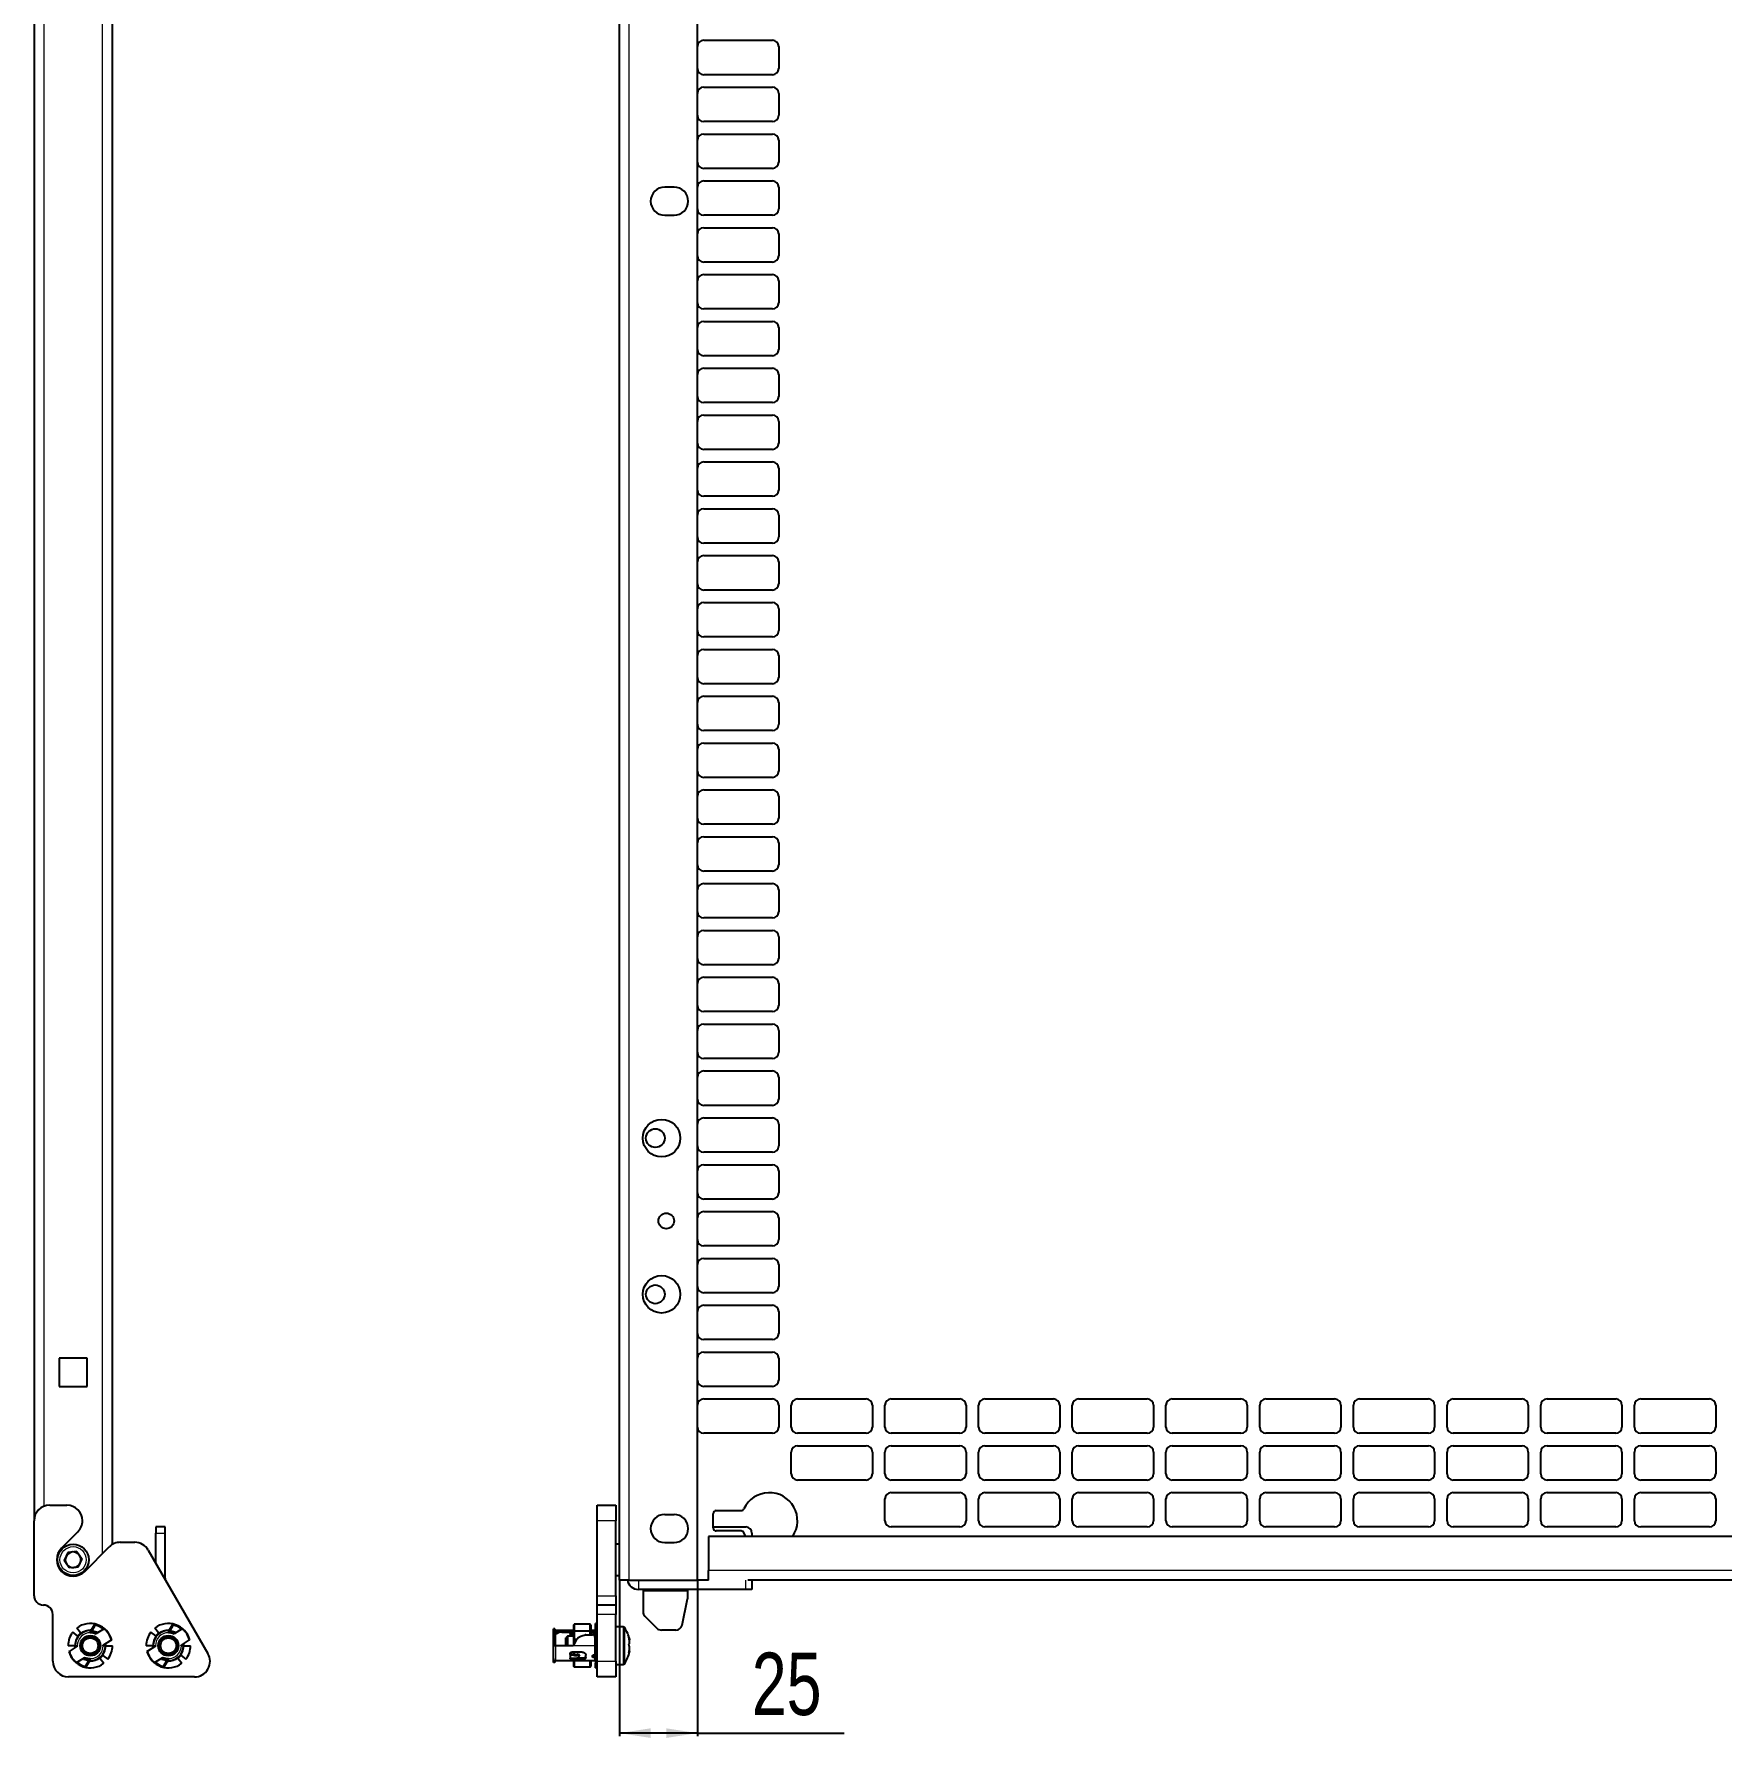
# Model space of a CAD drawing. Header units: millimetres. Extents: x -815 to 1480, y 650 to 1898.
# Drawn here: x 342 to 882, y 808 to 1353 of the extents above; entities that cross this region are included whole.
import ezdxf

# ---------------------------------------------------------------- set-up
doc = ezdxf.new("R2010")
doc.units = ezdxf.units.MM
doc.layers.add('FORMAT', color=7, linetype='Continuous')
doc.styles.add('SLDTEXTSTYLE0', font='TXT', dxfattribs={"width": 0.75})
doc.dimstyles.new('SLDDIMSTYLE0', dxfattribs={"dimtxt": 20, "dimasz": 10, "dimexe": 0, "dimexo": 0.0625, "dimgap": 5, "dimtad": 2, "dimdec": 1, "dimrnd": 1e-09, "dimzin": 12, "dimdsep": 46, "dimtxsty": 'SLDTEXTSTYLE0', "dimsah": 1, "dimcen": 0.09, "dimadec": 0, "dimazin": 3, "dimtfac": 1, "dimtofl": 0, "dimtmove": 0, "dimatfit": 3, "dimfxl": 0, "dimfrac": 2, "dimtolj": 1, "dimtzin": 12, "dimarcsym": 0})

# ---------------------------------------------------------------- blocks, each defined once
blk = doc.blocks.new('_D_7')
at = {"layer": 'FORMAT'}
for p, q in [((529.13, 858.39), (529.13, 808.4)), ((554.13, 858.39), (554.13, 808.4)), ((554.13, 809.4), (529.13, 809.4)), ((554.13, 809.4), (601.08, 809.4))]:
    blk.add_line(p, q, dxfattribs=at)
for points in [[(529.13, 809.4), (539.13, 807.86), (539.13, 810.94)], [(554.13, 809.4), (544.13, 810.94), (544.13, 807.86)]]:
    blk.add_solid(points, dxfattribs=at)
at = {"layer": 'FORMAT', "insert": (571.53, 835.18), "char_height": 20, "attachment_point": 1, "style": 'SLDTEXTSTYLE0'}
blk.add_mtext('25', dxfattribs=at)

msp = doc.modelspace()

# ---------------------------------------------------------------- linework, layer by layer
at = {"color": 8, "linetype": 'Continuous', "lineweight": 18}
for p, q in [((344.82, 1741.4), (344.82, 882.03)), ((363.62, 866.88), (363.62, 1741.4)), ((532.23, 858.4), (532.23, 1712.2)), ((380.72, 873.4), (383.72, 873.4)), ((527.98, 877.4), (521.98, 877.4)), ((383.48, 859), (383.72, 859)), ((535.23, 858.4), (535.23, 855.4)), ((1386.63, 861.49), (557.63, 861.49)), ((569.58, 855.4), (569.58, 858.39)), ((521.98, 853.4), (527.98, 853.4)), ((550.88, 854.8), (536.73, 854.8)), ((527.98, 847.4), (521.98, 847.4)), ((508.68, 841.15), (508.68, 837.4)), ((521.28, 840.85), (521.28, 841.75)), ((530.3, 843.4), (530.3, 840.96)), ((530.3, 840.96), (530.3, 831.4)), ((530.74, 843.17), (530.74, 840.83)), ((530.74, 840.83), (530.74, 831.63)), ((508.68, 837.4), (508.68, 832.55)), ((521.28, 837.4), (514.28, 837.4)), ((521.28, 834.45), (521.28, 837.4)), ((513.88, 833.46), (513.88, 833.01)), ((517.18, 833.01), (517.18, 833.46)), ((521.03, 833.95), (521.03, 833.55)), ((521.28, 832.55), (521.28, 833.55)), ((521.98, 832.4), (527.98, 832.4))]:
    msp.add_line(p, q, dxfattribs=at)
at = {"color": 7, "linetype": 'Continuous', "lineweight": 25}
for p, q in [((366.72, 1741.4), (366.72, 869.78)), ((529.13, 858.4), (529.13, 1741.4)), ((341.72, 1712.2), (341.72, 877.4)), ((554.13, 858.4), (554.13, 1712.2)), ((556.13, 1351.4), (578.13, 1351.4)), ((580.13, 1349.4), (580.13, 1342.4)), ((578.13, 1340.4), (556.13, 1340.4)), ((556.13, 1336.4), (578.13, 1336.4)), ((580.13, 1334.4), (580.13, 1327.4)), ((578.13, 1325.4), (556.13, 1325.4)), ((556.13, 1321.4), (578.13, 1321.4)), ((580.13, 1319.4), (580.13, 1312.4)), ((578.13, 1310.4), (556.13, 1310.4)), ((546.63, 1304.4), (543.63, 1304.4)), ((556.13, 1306.4), (578.13, 1306.4)), ((580.13, 1304.4), (580.13, 1297.4)), ((543.63, 1295.4), (546.63, 1295.4)), ((578.13, 1295.4), (556.13, 1295.4)), ((556.13, 1291.4), (578.13, 1291.4)), ((580.13, 1289.4), (580.13, 1282.4)), ((578.13, 1280.4), (556.13, 1280.4)), ((556.13, 1276.4), (578.13, 1276.4)), ((580.13, 1274.4), (580.13, 1267.4)), ((578.13, 1265.4), (556.13, 1265.4)), ((556.13, 1261.4), (578.13, 1261.4)), ((580.13, 1259.4), (580.13, 1252.4)), ((578.13, 1250.4), (556.13, 1250.4)), ((556.13, 1246.4), (578.13, 1246.4)), ((580.13, 1244.4), (580.13, 1237.4)), ((578.13, 1235.4), (556.13, 1235.4)), ((556.13, 1231.4), (578.13, 1231.4)), ((580.13, 1229.4), (580.13, 1222.4)), ((578.13, 1220.4), (556.13, 1220.4)), ((556.13, 1216.4), (578.13, 1216.4)), ((580.13, 1214.4), (580.13, 1207.4)), ((578.13, 1205.4), (556.13, 1205.4)), ((556.13, 1201.4), (578.13, 1201.4)), ((580.13, 1199.4), (580.13, 1192.4)), ((578.13, 1190.4), (556.13, 1190.4)), ((556.13, 1186.4), (578.13, 1186.4)), ((580.13, 1184.4), (580.13, 1177.4)), ((578.13, 1175.4), (556.13, 1175.4)), ((556.13, 1171.4), (578.13, 1171.4)), ((580.13, 1169.4), (580.13, 1162.4)), ((578.13, 1160.4), (556.13, 1160.4)), ((556.13, 1156.4), (578.13, 1156.4)), ((580.13, 1154.4), (580.13, 1147.4)), ((578.13, 1145.4), (556.13, 1145.4)), ((556.13, 1141.4), (578.13, 1141.4)), ((580.13, 1139.4), (580.13, 1132.4)), ((578.13, 1130.4), (556.13, 1130.4)), ((556.13, 1126.4), (578.13, 1126.4)), ((580.13, 1124.4), (580.13, 1117.4)), ((578.13, 1115.4), (556.13, 1115.4)), ((556.13, 1111.4), (578.13, 1111.4)), ((580.13, 1109.4), (580.13, 1102.4)), ((578.13, 1100.4), (556.13, 1100.4)), ((556.13, 1096.4), (578.13, 1096.4)), ((580.13, 1094.4), (580.13, 1087.4)), ((578.13, 1085.4), (556.13, 1085.4)), ((556.13, 1081.4), (578.13, 1081.4)), ((580.13, 1079.4), (580.13, 1072.4)), ((578.13, 1070.4), (556.13, 1070.4)), ((556.13, 1066.4), (578.13, 1066.4)), ((580.13, 1064.4), (580.13, 1057.4)), ((578.13, 1055.4), (556.13, 1055.4)), ((556.13, 1051.4), (578.13, 1051.4)), ((580.13, 1049.4), (580.13, 1042.4)), ((578.13, 1040.4), (556.13, 1040.4)), ((556.13, 1036.4), (578.13, 1036.4)), ((580.13, 1034.4), (580.13, 1027.4)), ((578.13, 1025.4), (556.13, 1025.4)), ((556.13, 1021.4), (578.13, 1021.4)), ((580.13, 1019.4), (580.13, 1012.4)), ((578.13, 1010.4), (556.13, 1010.4)), ((556.13, 1006.4), (578.13, 1006.4)), ((580.13, 1004.4), (580.13, 997.4)), ((578.13, 995.4), (556.13, 995.4)), ((556.13, 991.4), (578.13, 991.4)), ((580.13, 989.4), (580.13, 982.4)), ((578.13, 980.4), (556.13, 980.4)), ((556.13, 976.4), (578.13, 976.4)), ((580.13, 974.4), (580.13, 967.4)), ((578.13, 965.4), (556.13, 965.4)), ((556.13, 961.4), (578.13, 961.4)), ((580.13, 959.4), (580.13, 952.4)), ((578.13, 950.4), (556.13, 950.4)), ((556.13, 946.4), (578.13, 946.4)), ((580.13, 944.4), (580.13, 937.4)), ((578.13, 935.4), (556.13, 935.4)), ((358.72, 929.4), (349.72, 929.4)), ((349.72, 929.4), (349.72, 920.4)), ((358.72, 920.4), (358.72, 929.4)), ((556.13, 931.4), (578.13, 931.4)), ((580.13, 929.4), (580.13, 922.4)), ((349.72, 920.4), (358.72, 920.4)), ((578.13, 920.4), (556.13, 920.4)), ((556.13, 916.4), (578.13, 916.4)), ((580.13, 914.4), (580.13, 907.4)), ((584.13, 907.4), (584.13, 914.4)), ((586.13, 916.4), (608.13, 916.4)), ((610.13, 914.4), (610.13, 907.4)), ((614.13, 907.4), (614.13, 914.4)), ((616.13, 916.4), (638.13, 916.4)), ((640.13, 914.4), (640.13, 907.4)), ((644.13, 907.4), (644.13, 914.4)), ((646.13, 916.4), (668.13, 916.4)), ((670.13, 914.4), (670.13, 907.4)), ((674.13, 907.4), (674.13, 914.4)), ((676.13, 916.4), (698.13, 916.4)), ((700.13, 914.4), (700.13, 907.4)), ((704.13, 907.4), (704.13, 914.4)), ((706.13, 916.4), (728.13, 916.4)), ((730.13, 914.4), (730.13, 907.4)), ((734.13, 907.4), (734.13, 914.4)), ((736.13, 916.4), (758.13, 916.4)), ((760.13, 914.4), (760.13, 907.4)), ((764.13, 907.4), (764.13, 914.4)), ((766.13, 916.4), (788.13, 916.4)), ((790.13, 914.4), (790.13, 907.4)), ((794.13, 907.4), (794.13, 914.4)), ((796.13, 916.4), (818.13, 916.4)), ((820.13, 914.4), (820.13, 907.4)), ((824.13, 907.4), (824.13, 914.4)), ((826.13, 916.4), (848.13, 916.4)), ((850.13, 914.4), (850.13, 907.4)), ((854.13, 907.4), (854.13, 914.4)), ((856.13, 916.4), (878.13, 916.4)), ((880.13, 914.4), (880.13, 907.4)), ((578.13, 905.4), (556.13, 905.4)), ((608.13, 905.4), (586.13, 905.4)), ((586.13, 901.4), (608.13, 901.4)), ((638.13, 905.4), (616.13, 905.4)), ((616.13, 901.4), (638.13, 901.4)), ((668.13, 905.4), (646.13, 905.4)), ((646.13, 901.4), (668.13, 901.4)), ((698.13, 905.4), (676.13, 905.4)), ((676.13, 901.4), (698.13, 901.4)), ((728.13, 905.4), (706.13, 905.4)), ((706.13, 901.4), (728.13, 901.4)), ((758.13, 905.4), (736.13, 905.4)), ((736.13, 901.4), (758.13, 901.4)), ((788.13, 905.4), (766.13, 905.4)), ((766.13, 901.4), (788.13, 901.4)), ((818.13, 905.4), (796.13, 905.4)), ((796.13, 901.4), (818.13, 901.4)), ((848.13, 905.4), (826.13, 905.4)), ((826.13, 901.4), (848.13, 901.4)), ((878.13, 905.4), (856.13, 905.4)), ((856.13, 901.4), (878.13, 901.4)), ((584.13, 892.4), (584.13, 899.4)), ((610.13, 899.4), (610.13, 892.4)), ((614.13, 892.4), (614.13, 899.4)), ((640.13, 899.4), (640.13, 892.4)), ((644.13, 892.4), (644.13, 899.4)), ((670.13, 899.4), (670.13, 892.4)), ((674.13, 892.4), (674.13, 899.4)), ((700.13, 899.4), (700.13, 892.4)), ((704.13, 892.4), (704.13, 899.4)), ((730.13, 899.4), (730.13, 892.4)), ((734.13, 892.4), (734.13, 899.4)), ((760.13, 899.4), (760.13, 892.4)), ((764.13, 892.4), (764.13, 899.4)), ((790.13, 899.4), (790.13, 892.4)), ((794.13, 892.4), (794.13, 899.4)), ((820.13, 899.4), (820.13, 892.4)), ((824.13, 892.4), (824.13, 899.4)), ((850.13, 899.4), (850.13, 892.4)), ((854.13, 892.4), (854.13, 899.4)), ((880.13, 899.4), (880.13, 892.4)), ((608.13, 890.4), (586.13, 890.4)), ((638.13, 890.4), (616.13, 890.4)), ((668.13, 890.4), (646.13, 890.4)), ((698.13, 890.4), (676.13, 890.4)), ((728.13, 890.4), (706.13, 890.4)), ((758.13, 890.4), (736.13, 890.4)), ((788.13, 890.4), (766.13, 890.4)), ((818.13, 890.4), (796.13, 890.4)), ((848.13, 890.4), (826.13, 890.4)), ((878.13, 890.4), (856.13, 890.4)), ((614.13, 877.4), (614.13, 884.4)), ((616.13, 886.4), (638.13, 886.4)), ((640.13, 884.4), (640.13, 877.4)), ((644.13, 877.4), (644.13, 884.4)), ((646.13, 886.4), (668.13, 886.4)), ((670.13, 884.4), (670.13, 877.4)), ((674.13, 877.4), (674.13, 884.4)), ((676.13, 886.4), (698.13, 886.4)), ((700.13, 884.4), (700.13, 877.4)), ((704.13, 877.4), (704.13, 884.4)), ((706.13, 886.4), (728.13, 886.4)), ((730.13, 884.4), (730.13, 877.4)), ((734.13, 877.4), (734.13, 884.4)), ((736.13, 886.4), (758.13, 886.4)), ((760.13, 884.4), (760.13, 877.4)), ((764.13, 877.4), (764.13, 884.4)), ((766.13, 886.4), (788.13, 886.4)), ((790.13, 884.4), (790.13, 877.4)), ((794.13, 877.4), (794.13, 884.4)), ((796.13, 886.4), (818.13, 886.4)), ((820.13, 884.4), (820.13, 877.4)), ((824.13, 877.4), (824.13, 884.4)), ((826.13, 886.4), (848.13, 886.4)), ((850.13, 884.4), (850.13, 877.4)), ((854.13, 877.4), (854.13, 884.4)), ((856.13, 886.4), (878.13, 886.4)), ((880.13, 884.4), (880.13, 877.4)), ((346.72, 882.4), (352.22, 882.4)), ((521.98, 882.4), (527.98, 882.4)), ((521.98, 877.4), (521.98, 882.4)), ((527.98, 882.4), (527.98, 877.4)), ((543.63, 879.4), (546.63, 879.4)), ((559.13, 875.14), (559.13, 879.64)), ((560.13, 880.64), (568.07, 880.64)), ((341.72, 853.4), (341.72, 877.4)), ((355.76, 873.86), (350.51, 868.61)), ((357.22, 877.4), (357.22, 877.4)), ((383.72, 875.4), (380.72, 875.4)), ((380.72, 875.4), (380.72, 873.4)), ((380.72, 863.77), (380.72, 873.4)), ((383.72, 873.4), (383.72, 875.4)), ((383.72, 859), (383.72, 873.4)), ((521.98, 853.4), (521.98, 877.4)), ((527.98, 853.4), (527.98, 877.4)), ((559.13, 875.4), (569.58, 875.4)), ((568.07, 874.14), (560.13, 874.14)), ((569.64, 872.39), (568.98, 873.57)), ((571.58, 873.4), (571.58, 872.39)), ((638.13, 875.4), (616.13, 875.4)), ((668.13, 875.4), (646.13, 875.4)), ((698.13, 875.4), (676.13, 875.4)), ((728.13, 875.4), (706.13, 875.4)), ((758.13, 875.4), (736.13, 875.4)), ((788.13, 875.4), (766.13, 875.4)), ((818.13, 875.4), (796.13, 875.4)), ((848.13, 875.4), (826.13, 875.4)), ((878.13, 875.4), (856.13, 875.4)), ((355.46, 867.51), (352.58, 867.28)), ((355.46, 867.51), (357.1, 865.13)), ((357.93, 861.19), (365.79, 869.05)), ((369.33, 870.51), (373.95, 870.51)), ((378.28, 868.01), (397.39, 834.9)), ((529.13, 869.9), (527.98, 869.9)), ((543.63, 870.4), (546.63, 870.4)), ((1386.63, 872.39), (557.63, 872.39)), ((557.63, 872.39), (557.63, 861.49)), ((352.58, 867.28), (351.34, 864.67)), ((352.98, 862.29), (351.34, 864.67)), ((355.86, 862.52), (352.98, 862.29)), ((355.86, 862.52), (357.1, 865.13)), ((383.72, 859), (383.7, 858.61)), ((527.98, 859.9), (529.13, 859.9)), ((532.23, 858.4), (529.13, 858.4)), ((532.23, 858.4), (554.13, 858.4)), ((557.63, 858.4), (554.13, 858.4)), ((557.63, 858.39), (557.63, 861.49)), ((1373.55, 858.39), (570.2, 858.39)), ((571.58, 858.39), (571.58, 855.4)), ((521.98, 850.4), (521.98, 853.4)), ((527.98, 853.4), (527.98, 850.4)), ((569.58, 855.4), (535.23, 855.4)), ((536.73, 855.4), (536.73, 854.8)), ((536.73, 854.8), (536.73, 848.23)), ((549.2, 844.01), (550.88, 852.4)), ((550.88, 855.4), (550.88, 854.8)), ((550.88, 854.8), (550.88, 852.4)), ((571.58, 855.4), (569.58, 855.4)), ((347.72, 832.4), (347.72, 847.4)), ((527.98, 850.4), (521.98, 850.4)), ((521.98, 847.4), (521.98, 850.4)), ((521.98, 832.4), (521.98, 847.4)), ((527.98, 850.4), (527.98, 847.4)), ((527.98, 832.4), (527.98, 847.4)), ((537.31, 846.82), (541.14, 842.99)), ((355.67, 840.51), (354.09, 841.72)), ((356.61, 841.46), (355.4, 843.03)), ((356.55, 841.44), (355.68, 840.57)), ((359.72, 842.45), (359.72, 842.25)), ((359.72, 842.45), (360.14, 842.43)), ((359.72, 842.25), (359.72, 841.55)), ((359.72, 841.7), (359.75, 841.75)), ((359.96, 841.72), (359.87, 841.55)), ((360.02, 842.21), (361.19, 844.24)), ((361.29, 844.02), (360.23, 842.18)), ((361.19, 844.24), (361.29, 844.02)), ((364.14, 842.83), (361.53, 841.14)), ((361.77, 841.8), (361.56, 841.34)), ((380.67, 840.51), (379.09, 841.72)), ((381.61, 841.46), (380.4, 843.03)), ((381.55, 841.44), (380.68, 840.57)), ((384.72, 842.45), (384.72, 842.25)), ((384.72, 842.45), (385.14, 842.43)), ((384.72, 842.25), (384.72, 841.55)), ((384.72, 841.7), (384.75, 841.75)), ((384.96, 841.72), (384.87, 841.55)), ((385.02, 842.21), (386.19, 844.24)), ((386.29, 844.02), (385.23, 842.18)), ((386.19, 844.24), (386.29, 844.02)), ((389.14, 842.83), (386.53, 841.14)), ((386.77, 841.8), (386.56, 841.34)), ((507.98, 839.23), (507.98, 842.83)), ((508.48, 842.83), (507.98, 842.83)), ((508.48, 842.83), (508.48, 839.23)), ((510.68, 842.25), (508.68, 842.25)), ((509.18, 841.8), (508.68, 841.8)), ((508.68, 841.8), (508.68, 841.34)), ((508.68, 841.34), (509.18, 841.34)), ((509.18, 841.34), (509.18, 841.8)), ((510.68, 841.75), (510.68, 842.25)), ((514.58, 842.25), (510.68, 842.25)), ((510.68, 841.75), (514.58, 841.75)), ((512.48, 840.4), (511.98, 839.9)), ((514.58, 840.4), (512.48, 840.4)), ((512.48, 840.4), (512.48, 837.4)), ((513.38, 841.11), (513.38, 840.94)), ((513.38, 840.94), (514.58, 841.06)), ((513.38, 840.94), (513.38, 840.4)), ((513.88, 841.34), (514.58, 841.34)), ((514.69, 844.24), (514.58, 844.02)), ((514.58, 842.07), (514.58, 844.02)), ((514.69, 842.09), (514.58, 842.07)), ((514.58, 839.4), (514.58, 842.07)), ((514.69, 844.24), (514.69, 842.09)), ((519.78, 844.24), (514.69, 844.24)), ((519.78, 842.09), (514.69, 842.09)), ((514.69, 842.09), (514.69, 839.4)), ((518.38, 840.9), (520.53, 840.9)), ((519.78, 842.09), (519.78, 844.24)), ((519.98, 844.11), (519.78, 844.24)), ((519.98, 842.08), (519.78, 842.09)), ((519.78, 840.9), (519.78, 842.09)), ((519.98, 844.11), (519.98, 842.08)), ((521.28, 842.25), (519.98, 842.25)), ((519.98, 842.08), (519.98, 840.9)), ((519.98, 841.75), (521.28, 841.75)), ((521.18, 841.55), (519.98, 841.55)), ((521.18, 841.55), (521.18, 840.53)), ((521.18, 840.85), (521.28, 840.85)), ((521.48, 840.4), (521.23, 840.4)), ((521.28, 840.15), (521.28, 837.4)), ((521.98, 844.5), (521.48, 844.5)), ((521.48, 839.24), (521.48, 844.5)), ((530.3, 843.4), (527.98, 843.4)), ((547.24, 842.4), (542.56, 842.4)), ((354.67, 837.4), (352.62, 837.4)), ((353, 835.6), (352.86, 835.56)), ((355.57, 837.27), (352.96, 835.58)), ((354.67, 837.4), (354.87, 837.4)), ((354.87, 837.4), (355.57, 837.4)), ((354.87, 836.81), (354.87, 837.4)), ((355.37, 837.4), (355.37, 837.14)), ((363.87, 837.53), (366.48, 839.23)), ((364.57, 837.4), (363.87, 837.4)), ((364.07, 837.4), (364.07, 837.66)), ((364.57, 837.99), (364.57, 837.4)), ((364.77, 837.4), (364.57, 837.4)), ((364.77, 837.4), (366.82, 837.4)), ((366.44, 839.2), (366.58, 839.24)), ((379.67, 837.4), (377.62, 837.4)), ((378, 835.6), (377.86, 835.56)), ((380.57, 837.27), (377.96, 835.58)), ((379.67, 837.4), (379.87, 837.4)), ((379.87, 837.4), (380.57, 837.4)), ((379.87, 836.81), (379.87, 837.4)), ((380.37, 837.4), (380.37, 837.14)), ((388.87, 837.53), (391.48, 839.23)), ((389.57, 837.4), (388.87, 837.4)), ((389.07, 837.4), (389.07, 837.66)), ((389.57, 837.99), (389.57, 837.4)), ((389.77, 837.4), (389.57, 837.4)), ((389.77, 837.4), (391.82, 837.4)), ((391.44, 839.2), (391.58, 839.24)), ((508.48, 839.23), (507.98, 839.23)), ((507.98, 837.53), (507.98, 839.23)), ((508.48, 837.53), (507.98, 837.53)), ((507.98, 837.4), (507.98, 837.53)), ((508.68, 837.4), (507.98, 837.4)), ((507.98, 833.25), (507.98, 837.4)), ((508.48, 839.23), (508.48, 837.53)), ((508.48, 837.53), (508.48, 837.4)), ((514.28, 837.4), (508.68, 837.4)), ((511.98, 837.4), (511.98, 839.9)), ((513.38, 834.58), (513.38, 834.91)), ((517.18, 835.35), (513.88, 835.35)), ((515.43, 839.4), (514.28, 837.4)), ((514.69, 839.4), (514.58, 839.4)), ((514.58, 837.92), (514.58, 839.4)), ((514.58, 834.63), (514.58, 835.35)), ((515.43, 839.4), (514.69, 839.4)), ((514.69, 839.4), (514.69, 838.12)), ((514.69, 835.35), (514.69, 834.58)), ((521.48, 838.84), (521.28, 838.85)), ((521.48, 837.4), (521.28, 837.4)), ((521.48, 839.24), (521.98, 839.24)), ((521.48, 838.71), (521.48, 839.24)), ((521.98, 838.71), (521.48, 838.71)), ((521.48, 833.08), (521.48, 837.4)), ((521.48, 837.4), (521.98, 837.4)), ((355.31, 831.97), (357.92, 833.66)), ((357.67, 833.01), (357.88, 833.46)), ((358.15, 830.78), (359.21, 832.62)), ((358.15, 830.78), (358.25, 830.56)), ((359.43, 832.59), (358.25, 830.56)), ((359.72, 832.35), (359.3, 832.37)), ((359.48, 833.08), (359.58, 833.25)), ((359.72, 833.1), (359.7, 833.05)), ((359.72, 832.55), (359.72, 833.25)), ((359.72, 832.35), (359.72, 832.55)), ((362.83, 833.34), (364.04, 831.77)), ((362.89, 833.36), (363.76, 834.23)), ((363.78, 834.29), (365.36, 833.08)), ((380.31, 831.97), (382.92, 833.66)), ((382.67, 833.01), (382.88, 833.46)), ((383.15, 830.78), (384.21, 832.62)), ((383.15, 830.78), (383.25, 830.56)), ((384.43, 832.59), (383.25, 830.56)), ((384.72, 832.35), (384.3, 832.37)), ((384.48, 833.08), (384.58, 833.25)), ((384.72, 833.1), (384.7, 833.05)), ((384.72, 832.55), (384.72, 833.25)), ((384.72, 832.35), (384.72, 832.55)), ((387.83, 833.34), (389.04, 831.77)), ((387.89, 833.36), (388.76, 834.23)), ((388.78, 834.29), (390.36, 833.08)), ((507.98, 831.97), (507.98, 833.25)), ((508.48, 831.97), (507.98, 831.97)), ((508.48, 832.58), (508.48, 831.97)), ((510.68, 832.55), (508.68, 832.55)), ((521.28, 832.55), (510.68, 832.55)), ((513.38, 834.58), (513.38, 833.45)), ((513.38, 833.24), (513.38, 833.45)), ((517.18, 833.01), (513.88, 833.01)), ((514.58, 830.78), (514.58, 832.55)), ((514.58, 830.78), (514.69, 830.56)), ((514.69, 832.55), (514.69, 830.56)), ((519.78, 830.56), (514.69, 830.56)), ((515.46, 833.46), (517.18, 833.46)), ((516.26, 834.35), (516.03, 834.64)), ((516.3, 834.21), (516.3, 834.18)), ((518.38, 833.65), (518.38, 834.33)), ((519.78, 830.56), (519.78, 832.55)), ((519.78, 830.56), (519.98, 830.69)), ((519.98, 832.55), (519.98, 830.69)), ((520.48, 833.91), (520.48, 834.03)), ((521.03, 834.45), (521.28, 834.45)), ((521.03, 833.95), (521.28, 833.95)), ((521.03, 833.55), (521.28, 833.55)), ((521.18, 834.45), (521.18, 833.95)), ((521.18, 834.4), (521.44, 834.4)), ((521.98, 833.08), (521.48, 833.08)), ((521.48, 833.08), (521.48, 831.77)), ((521.98, 831.77), (521.48, 831.77)), ((521.48, 830.3), (521.48, 831.77)), ((521.48, 830.3), (521.98, 830.3)), ((521.98, 827.4), (521.98, 832.4)), ((527.98, 832.4), (527.98, 827.4)), ((527.98, 831.4), (530.3, 831.4)), ((393.06, 827.4), (352.72, 827.4)), ((527.98, 827.4), (521.98, 827.4))]:
    msp.add_line(p, q, dxfattribs=at)
at = {"color": 7, "linetype": 'Continuous', "lineweight": 25, "flags": 128}
for points in [[(508.68, 842.25), (508.54, 842.24), (508.48, 842.22)], [(521.48, 841.78), (521.41, 841.76), (521.28, 841.75)], [(521.48, 840.88), (521.41, 840.86), (521.28, 840.85)], [(521.18, 834.28), (521.22, 834.36), (521.23, 834.4)], [(521.48, 834.33), (521.47, 834.35), (521.46, 834.37), (521.44, 834.39), (521.42, 834.41), (521.39, 834.43), (521.35, 834.44), (521.32, 834.45), (521.28, 834.45)], [(521.48, 833.93), (521.41, 833.94), (521.28, 833.95)]]:
    msp.add_lwpolyline(points, dxfattribs=at)
at = {"color": 7, "linetype": 'Continuous', "lineweight": 25}
for centre, radius in [((542.63, 999.9), 6), ((540.63, 999.9), 3), ((544.13, 973.4), 2.5), ((542.63, 949.9), 6), ((540.63, 949.9), 3), ((354.22, 864.9), 5), ((359.72, 837.4), 3.25), ((359.72, 837.4), 3), ((384.72, 837.4), 3.25), ((384.72, 837.4), 3), ((359.72, 837.4), 2.5), ((384.72, 837.4), 2.5)]:
    msp.add_circle(centre, radius, dxfattribs=at)
at = {"color": 8, "linetype": 'Continuous', "lineweight": 18}
msp.add_circle((354.22, 864.9), 4.2, dxfattribs=at)
at = {"color": 7, "linetype": 'Continuous', "lineweight": 25}
for centre, radius, start, end in [((556.13, 1349.4), 2, 90, 180), ((578.13, 1349.4), 2, 0, 90), ((556.13, 1342.4), 2, 180, 270), ((578.13, 1342.4), 2, 270, 0), ((556.13, 1334.4), 2, 90, 180), ((578.13, 1334.4), 2, 0, 90), ((556.13, 1327.4), 2, 180, 270), ((578.13, 1327.4), 2, 270, 0), ((556.13, 1319.4), 2, 90, 180), ((578.13, 1319.4), 2, 0, 90), ((556.13, 1312.4), 2, 180, 270), ((578.13, 1312.4), 2, 270, 0), ((543.63, 1299.9), 4.5, 90, 270), ((546.63, 1299.9), 4.5, 270, 90), ((556.13, 1304.4), 2, 90, 180), ((578.13, 1304.4), 2, 0, 90), ((556.13, 1297.4), 2, 180, 270), ((578.13, 1297.4), 2, 270, 0), ((556.13, 1289.4), 2, 90, 180), ((578.13, 1289.4), 2, 0, 90), ((556.13, 1282.4), 2, 180, 270), ((578.13, 1282.4), 2, 270, 0), ((556.13, 1274.4), 2, 90, 180), ((578.13, 1274.4), 2, 0, 90), ((556.13, 1267.4), 2, 180, 270), ((578.13, 1267.4), 2, 270, 0), ((556.13, 1259.4), 2, 90, 180), ((578.13, 1259.4), 2, 0, 90), ((556.13, 1252.4), 2, 180, 270), ((578.13, 1252.4), 2, 270, 0), ((556.13, 1244.4), 2, 90, 180), ((578.13, 1244.4), 2, 0, 90), ((556.13, 1237.4), 2, 180, 270), ((578.13, 1237.4), 2, 270, 0), ((556.13, 1229.4), 2, 90, 180), ((578.13, 1229.4), 2, 0, 90), ((556.13, 1222.4), 2, 180, 270), ((578.13, 1222.4), 2, 270, 0), ((556.13, 1214.4), 2, 90, 180), ((578.13, 1214.4), 2, 0, 90), ((556.13, 1207.4), 2, 180, 270), ((578.13, 1207.4), 2, 270, 0), ((556.13, 1199.4), 2, 90, 180), ((578.13, 1199.4), 2, 0, 90), ((556.13, 1192.4), 2, 180, 270), ((578.13, 1192.4), 2, 270, 0), ((556.13, 1184.4), 2, 90, 180), ((578.13, 1184.4), 2, 0, 90), ((556.13, 1177.4), 2, 180, 270), ((578.13, 1177.4), 2, 270, 0), ((556.13, 1169.4), 2, 90, 180), ((578.13, 1169.4), 2, 0, 90), ((556.13, 1162.4), 2, 180, 270), ((578.13, 1162.4), 2, 270, 0), ((556.13, 1154.4), 2, 90, 180), ((578.13, 1154.4), 2, 0, 90), ((556.13, 1147.4), 2, 180, 270), ((578.13, 1147.4), 2, 270, 0), ((556.13, 1139.4), 2, 90, 180), ((578.13, 1139.4), 2, 0, 90), ((556.13, 1132.4), 2, 180, 270), ((578.13, 1132.4), 2, 270, 0), ((556.13, 1124.4), 2, 90, 180), ((578.13, 1124.4), 2, 0, 90), ((556.13, 1117.4), 2, 180, 270), ((578.13, 1117.4), 2, 270, 0), ((556.13, 1109.4), 2, 90, 180), ((578.13, 1109.4), 2, 0, 90), ((556.13, 1102.4), 2, 180, 270), ((578.13, 1102.4), 2, 270, 0), ((556.13, 1094.4), 2, 90, 180), ((578.13, 1094.4), 2, 0, 90), ((556.13, 1087.4), 2, 180, 270), ((578.13, 1087.4), 2, 270, 0), ((556.13, 1079.4), 2, 90, 180), ((578.13, 1079.4), 2, 0, 90), ((556.13, 1072.4), 2, 180, 270), ((578.13, 1072.4), 2, 270, 0), ((556.13, 1064.4), 2, 90, 180), ((578.13, 1064.4), 2, 0, 90), ((556.13, 1057.4), 2, 180, 270), ((578.13, 1057.4), 2, 270, 0), ((556.13, 1049.4), 2, 90, 180), ((578.13, 1049.4), 2, 0, 90), ((556.13, 1042.4), 2, 180, 270), ((578.13, 1042.4), 2, 270, 0), ((556.13, 1034.4), 2, 90, 180), ((578.13, 1034.4), 2, 0, 90), ((556.13, 1027.4), 2, 180, 270), ((578.13, 1027.4), 2, 270, 0), ((556.13, 1019.4), 2, 90, 180), ((578.13, 1019.4), 2, 0, 90), ((556.13, 1012.4), 2, 180, 270), ((578.13, 1012.4), 2, 270, 0), ((556.13, 1004.4), 2, 90, 180), ((578.13, 1004.4), 2, 0, 90), ((556.13, 997.4), 2, 180, 270), ((578.13, 997.4), 2, 270, 0), ((556.13, 989.4), 2, 90, 180), ((578.13, 989.4), 2, 0, 90), ((556.13, 982.4), 2, 180, 270), ((578.13, 982.4), 2, 270, 0), ((556.13, 974.4), 2, 90, 180), ((578.13, 974.4), 2, 0, 90), ((556.13, 967.4), 2, 180, 270), ((578.13, 967.4), 2, 270, 0), ((556.13, 959.4), 2, 90, 180), ((578.13, 959.4), 2, 0, 90), ((556.13, 952.4), 2, 180, 270), ((578.13, 952.4), 2, 270, 0), ((556.13, 944.4), 2, 90, 180), ((578.13, 944.4), 2, 0, 90), ((556.13, 937.4), 2, 180, 270), ((578.13, 937.4), 2, 270, 0), ((556.13, 929.4), 2, 90, 180), ((578.13, 929.4), 2, 0, 90), ((556.13, 922.4), 2, 180, 270), ((578.13, 922.4), 2, 270, 0), ((556.13, 914.4), 2, 90, 180), ((578.13, 914.4), 2, 0, 90), ((586.13, 914.4), 2, 90, 180), ((608.13, 914.4), 2, 0, 90), ((616.13, 914.4), 2, 90, 180), ((638.13, 914.4), 2, 360, 90), ((646.13, 914.4), 2, 90, 180), ((668.13, 914.4), 2, 360, 90), ((676.13, 914.4), 2, 90, 180), ((698.13, 914.4), 2, 0, 90), ((706.13, 914.4), 2, 90, 180), ((728.13, 914.4), 2, 0, 90), ((736.13, 914.4), 2, 90, 180), ((758.13, 914.4), 2, 360, 90), ((766.13, 914.4), 2, 90, 180), ((788.13, 914.4), 2, 360, 90), ((796.13, 914.4), 2, 90, 180), ((818.13, 914.4), 2, 0, 90), ((826.13, 914.4), 2, 90, 180), ((848.13, 914.4), 2, 0, 90), ((856.13, 914.4), 2, 90, 180), ((878.13, 914.4), 2, 360, 90), ((556.13, 907.4), 2, 180, 270), ((578.13, 907.4), 2, 270, 0), ((586.13, 907.4), 2, 180, 270), ((608.13, 907.4), 2, 270, 0), ((616.13, 907.4), 2, 180, 270), ((638.13, 907.4), 2, 270, 360), ((646.13, 907.4), 2, 180, 270), ((668.13, 907.4), 2, 270, 360), ((676.13, 907.4), 2, 180, 270), ((698.13, 907.4), 2, 270, 0), ((706.13, 907.4), 2, 180, 270), ((728.13, 907.4), 2, 270, 0), ((736.13, 907.4), 2, 180, 270), ((758.13, 907.4), 2, 270, 360), ((766.13, 907.4), 2, 180, 270), ((788.13, 907.4), 2, 270, 360), ((796.13, 907.4), 2, 180, 270), ((818.13, 907.4), 2, 270, 0), ((826.13, 907.4), 2, 180, 270), ((848.13, 907.4), 2, 270, 0), ((856.13, 907.4), 2, 180, 270), ((878.13, 907.4), 2, 270, 360), ((586.13, 899.4), 2, 90, 180), ((608.13, 899.4), 2, 360, 90), ((616.13, 899.4), 2, 90, 180), ((638.13, 899.4), 2, 0, 90), ((646.13, 899.4), 2, 90, 180), ((668.13, 899.4), 2, 0, 90), ((676.13, 899.4), 2, 90, 180), ((698.13, 899.4), 2, 360, 90), ((706.13, 899.4), 2, 90, 180), ((728.13, 899.4), 2, 360, 90), ((736.13, 899.4), 2, 90, 180), ((758.13, 899.4), 2, 0, 90), ((766.13, 899.4), 2, 90, 180), ((788.13, 899.4), 2, 0, 90), ((796.13, 899.4), 2, 90, 180), ((818.13, 899.4), 2, 360, 90), ((826.13, 899.4), 2, 90, 180), ((848.13, 899.4), 2, 360, 90), ((856.13, 899.4), 2, 90, 180), ((878.13, 899.4), 2, 0, 90), ((586.13, 892.4), 2, 180, 270), ((608.13, 892.4), 2, 270, 360), ((616.13, 892.4), 2, 180, 270), ((638.13, 892.4), 2, 270, 0), ((646.13, 892.4), 2, 180, 270), ((668.13, 892.4), 2, 270, 0), ((676.13, 892.4), 2, 180, 270), ((698.13, 892.4), 2, 270, 360), ((706.13, 892.4), 2, 180, 270), ((728.13, 892.4), 2, 270, 360), ((736.13, 892.4), 2, 180, 270), ((758.13, 892.4), 2, 270, 0), ((766.13, 892.4), 2, 180, 270), ((788.13, 892.4), 2, 270, 0), ((796.13, 892.4), 2, 180, 270), ((818.13, 892.4), 2, 270, 360), ((826.13, 892.4), 2, 180, 270), ((848.13, 892.4), 2, 270, 360), ((856.13, 892.4), 2, 180, 270), ((878.13, 892.4), 2, 270, 0), ((577.13, 877.39), 9, 326.251, 154.8493), ((616.13, 884.4), 2, 90, 180), ((638.13, 884.4), 2, 360, 90), ((646.13, 884.4), 2, 90, 180), ((668.13, 884.4), 2, 360, 90), ((676.13, 884.4), 2, 90, 180), ((698.13, 884.4), 2, 360, 90), ((706.13, 884.4), 2, 90, 180), ((728.13, 884.4), 2, 0, 90), ((736.13, 884.4), 2, 90, 180), ((758.13, 884.4), 2, 360, 90), ((766.13, 884.4), 2, 90, 180), ((788.13, 884.4), 2, 360, 90), ((796.13, 884.4), 2, 90, 180), ((818.13, 884.4), 2, 360, 90), ((826.13, 884.4), 2, 90, 180), ((848.13, 884.4), 2, 0, 90), ((856.13, 884.4), 2, 90, 180), ((878.13, 884.4), 2, 360, 90), ((346.72, 877.4), 5, 90, 180), ((352.22, 877.4), 5, 0, 90), ((543.63, 874.9), 4.5, 90, 270), ((546.63, 874.9), 4.5, 270, 90), ((560.13, 879.64), 1, 90, 180), ((568.07, 881.64), 1, 270, 334.8493), ((352.22, 877.4), 5, 315, 0), ((560.13, 875.14), 1, 180, 270), ((568.07, 873.14), 1, 25.1507, 90), ((569.58, 873.4), 2, 0, 90), ((616.13, 877.4), 2, 180, 270), ((638.13, 877.4), 2, 270, 360), ((646.13, 877.4), 2, 180, 270), ((668.13, 877.4), 2, 270, 360), ((676.13, 877.4), 2, 180, 270), ((698.13, 877.4), 2, 270, 360), ((706.13, 877.4), 2, 180, 270), ((728.13, 877.4), 2, 270, 0), ((736.13, 877.4), 2, 180, 270), ((758.13, 877.4), 2, 270, 360), ((766.13, 877.4), 2, 180, 270), ((788.13, 877.4), 2, 270, 360), ((796.13, 877.4), 2, 180, 270), ((818.13, 877.4), 2, 270, 360), ((826.13, 877.4), 2, 180, 270), ((848.13, 877.4), 2, 270, 0), ((856.13, 877.4), 2, 180, 270), ((878.13, 877.4), 2, 270, 360), ((354.22, 864.9), 5.25, 135, 315), ((369.33, 865.51), 5, 90, 135), ((373.95, 865.51), 5, 30, 90), ((354.22, 864.9), 2.5, 154.5743, 214.5743), ((354.22, 864.9), 2.5, 94.5743, 154.5743), ((354.22, 864.9), 2.5, 214.5743, 274.5743), ((354.22, 864.9), 2.5, 34.5743, 94.5743), ((354.22, 864.9), 2.5, 274.5743, 334.5743), ((354.22, 864.9), 2.5, 334.5743, 34.5743), ((535.23, 859), 3.6, 189.5941, 270), ((344.72, 853.4), 3, 180, 270), ((344.72, 847.4), 3, 0, 90), ((538.73, 848.23), 2, 180, 225), ((359.72, 837.4), 7.1, 142.5, 180), ((359.72, 837.4), 4.85, 90, 180), ((359.72, 837.4), 7.1, 15, 127.5), ((359.72, 837.4), 4.15, 64.203, 90), ((359.72, 837.4), 7, 50.8871, 77.8871), ((359.72, 837.4), 6.8, 51.4319, 76.6644), ((359.72, 837.4), 7, 15.1129, 50.8871), ((384.72, 837.4), 7.1, 142.5, 180), ((384.72, 837.4), 4.85, 90, 180), ((384.72, 837.4), 7.1, 15, 127.5), ((384.72, 837.4), 4.15, 64.203, 90), ((384.72, 837.4), 7, 50.8871, 77.8871), ((384.72, 837.4), 6.8, 51.4319, 76.6644), ((384.72, 837.4), 7, 15.1129, 50.8871), ((508.68, 841.55), 0.2, 90, 180), ((518.38, 840.15), 0.75, 90, 105.0484), ((520.53, 840.15), 0.75, 0, 90), ((521.28, 842.45), 0.2, 270, 0), ((521.38, 840.48), 0.0996, 305.5332, 356.0721), ((530.3, 842.86), 0.54, 35.2515, 90), ((522.58, 837.4), 10, 11.0263, 35.2515), ((542.56, 844.4), 2, 225, 270), ((547.24, 844.4), 2, 270, 348.6901), ((359.72, 837.4), 7.1, 195, 307.5), ((359.72, 837.4), 7, 195.1129, 230.8871), ((359.72, 837.4), 4.15, 180, 181.797), ((359.72, 837.4), 4.85, 270, 0), ((359.72, 837.4), 4.15, 0, 1.797), ((359.72, 837.4), 7.1, 322.5, 0), ((384.72, 837.4), 7.1, 195, 307.5), ((384.72, 837.4), 7, 195.1129, 230.8871), ((384.72, 837.4), 4.15, 180, 181.797), ((384.72, 837.4), 4.85, 270, 0), ((384.72, 837.4), 4.15, 0, 1.797), ((384.72, 837.4), 7.1, 322.5, 0), ((393.06, 832.4), 5, 270, 30), ((522.58, 837.4), 10, 324.7485, 348.9291), ((352.72, 832.4), 5, 180, 270), ((359.72, 837.4), 7, 230.8871, 257.8871), ((359.72, 837.4), 6.8, 231.4319, 256.6644), ((359.72, 837.4), 4.15, 244.203, 270), ((384.72, 837.4), 7, 230.8871, 257.8871), ((384.72, 837.4), 6.8, 231.4319, 256.6644), ((384.72, 837.4), 4.15, 244.203, 270), ((508.68, 833.25), 0.7, 180, 270), ((521.3, 833.37), 0.183, 7.3339, 95.8124), ((521.28, 832.35), 0.2, 0, 90), ((530.3, 831.94), 0.54, 270, 324.7485)]:
    msp.add_arc(centre, radius, start, end, dxfattribs=at)
at = {"color": 8, "linetype": 'Continuous', "lineweight": 18}
for centre, radius, start, end in [((359.72, 837.4), 5.05, 142.5, 180), ((359.72, 837.4), 4.15, 90, 180), ((359.72, 837.4), 5.05, 90, 127.5), ((384.72, 837.4), 5.05, 142.5, 180), ((384.72, 837.4), 4.15, 90, 180), ((384.72, 837.4), 5.05, 90, 127.5), ((359.72, 837.4), 4.15, 270, 0), ((359.72, 837.4), 5.05, 322.5, 0), ((384.72, 837.4), 4.15, 270, 0), ((384.72, 837.4), 5.05, 322.5, 0), ((359.72, 837.4), 5.05, 270, 307.5), ((384.72, 837.4), 5.05, 270, 307.5)]:
    msp.add_arc(centre, radius, start, end, dxfattribs=at)
at = {"color": 7, "linetype": 'Continuous', "lineweight": 25}
for points, knots in [([(355.77, 840.22), (355.69, 840.34), (355.6, 840.49), (355.71, 840.52), (355.73, 840.53)], [0, 0, 0, 0, 0.8322341, 1, 1, 1, 1]), ([(356.91, 841.35), (356.78, 841.43), (356.63, 841.52), (356.6, 841.41), (356.59, 841.4)], [0, 0, 0, 0, 0.832234, 1, 1, 1, 1]), ([(359.72, 842.25), (360.12, 842.22), (360.82, 842.16), (361.48, 841.91), (361.77, 841.8)], [0, 0, 0, 0, 0.559866, 1, 1, 1, 1]), ([(359.72, 841.75), (360.08, 841.73), (360.71, 841.68), (361.3, 841.45), (361.56, 841.34)], [0, 0, 0, 0, 0.559785, 1, 1, 1, 1]), ([(380.77, 840.22), (380.69, 840.34), (380.6, 840.49), (380.71, 840.52), (380.73, 840.53)], [0, 0, 0, 0, 0.832234, 1, 1, 1, 1]), ([(381.91, 841.35), (381.78, 841.43), (381.63, 841.52), (381.6, 841.41), (381.59, 841.4)], [0, 0, 0, 0, 0.832234, 1, 1, 1, 1]), ([(384.72, 842.25), (385.12, 842.22), (385.82, 842.16), (386.48, 841.91), (386.77, 841.8)], [0, 0, 0, 0, 0.559866, 1, 1, 1, 1]), ([(384.72, 841.75), (385.08, 841.73), (385.71, 841.68), (386.3, 841.45), (386.56, 841.34)], [0, 0, 0, 0, 0.559785, 1, 1, 1, 1]), ([(508.68, 842.25), (508.68, 842.22), (508.68, 842.16), (508.68, 841.91), (508.68, 841.8)], [0, 0, 0, 0, 0.559866, 1, 1, 1, 1]), ([(510.68, 842.25), (510.4, 842.22), (509.9, 842.16), (509.4, 841.91), (509.18, 841.8)], [0, 0, 0, 0, 0.559911, 1, 1, 1, 1]), ([(510.68, 841.75), (510.4, 841.73), (509.9, 841.68), (509.4, 841.45), (509.18, 841.34)], [0, 0, 0, 0, 0.559868, 1, 1, 1, 1]), ([(513.38, 841.11), (513.38, 841.13), (513.39, 841.19), (513.48, 841.26), (513.6, 841.31), (513.75, 841.34), (513.84, 841.34), (513.88, 841.34)], [0, 0, 0, 0, 0.214295, 0.42863, 0.64223, 0.856153, 1, 1, 1, 1]), ([(515.43, 839.4), (515.6, 839.62), (515.95, 840.06), (516.93, 840.53), (517.7, 840.74), (518.18, 840.88)], [0, 0, 0, 0, 0.254027, 0.526591, 1, 1, 1, 1]), ([(521.48, 840.18), (521.48, 840.17), (521.47, 840.15), (521.46, 840.12), (521.42, 840.09), (521.34, 840.08), (521.29, 840.07), (521.26, 840.06)], [0, 0, 0, 0, 0.187462, 0.362386, 0.517277, 0.750642, 1, 1, 1, 1]), ([(513.38, 834.91), (513.38, 834.96), (513.39, 835.05), (513.48, 835.19), (513.61, 835.29), (513.75, 835.34), (513.84, 835.35), (513.88, 835.35)], [0, 0, 0, 0, 0.214373, 0.428779, 0.642592, 0.856666, 1, 1, 1, 1]), ([(513.38, 834.87), (513.81, 834.78), (514.4, 834.64), (515.21, 834.53), (515.5, 834.65), (515.65, 834.71)], [0, 0, 0, 0, 0.56666, 0.780905, 1, 1, 1, 1]), ([(515.65, 834.71), (515.7, 834.72), (515.8, 834.75), (515.91, 834.73), (515.97, 834.7), (515.99, 834.68)], [0, 0, 0, 0, 0.369126, 0.738256, 1, 1, 1, 1]), ([(516.02, 834.64), (516.01, 834.65), (516, 834.67), (515.99, 834.68), (515.99, 834.68)], [0, 0, 0, 0, 0.872289, 1, 1, 1, 1]), ([(517.18, 835.35), (517.31, 835.34), (517.58, 835.32), (517.94, 835.13), (518.21, 834.87), (518.36, 834.58), (518.37, 834.4), (518.38, 834.33)], [0, 0, 0, 0, 0.213238, 0.42649, 0.63916, 0.849598, 1, 1, 1, 1]), ([(521.48, 839.11), (521.48, 839.1), (521.47, 839.09), (521.46, 839.06), (521.42, 839.04), (521.35, 839.05), (521.3, 839.05), (521.28, 839.05)], [0, 0, 0, 0, 0.195302, 0.377541, 0.538909, 0.761383, 1, 1, 1, 1]), ([(532.18, 835.15), (532.18, 835.15), (532.18, 835.17), (532.19, 835.22), (532.23, 835.42), (532.31, 835.77), (532.38, 836.21), (532.41, 836.63), (532.39, 837.04), (532.31, 837.3), (532.23, 837.51), (532.2, 837.6), (532.18, 837.66), (532.18, 837.69), (532.18, 837.72), (532.18, 837.75), (532.19, 837.8), (532.25, 837.92), (532.34, 838.06), (532.4, 838.31), (532.4, 838.73), (532.34, 839.2), (532.26, 839.59), (532.2, 839.84), (532.18, 839.92), (532.18, 839.95), (532.18, 839.97), (532.18, 839.98), (532.19, 839.97), (532.23, 839.87), (532.31, 839.62), (532.38, 839.38), (532.41, 839.25), (532.4, 839.26), (532.4, 839.26)], [0, 0, 0, 0, 0.003345, 0.008051, 0.021089, 0.079366, 0.148702, 0.192613, 0.236883, 0.333397, 0.365116, 0.38101, 0.389, 0.39245, 0.395936, 0.398929, 0.404202, 0.420534, 0.496786, 0.57371, 0.618848, 0.683268, 0.755446, 0.773497, 0.782566, 0.786215, 0.789905, 0.793055, 0.797819, 0.811366, 0.872185, 0.942602, 0.985944, 1, 1, 1, 1]), ([(532.39, 835.48), (532.39, 835.5), (532.41, 835.57), (532.39, 835.54), (532.32, 835.36), (532.24, 835.22), (532.22, 835.17), (532.2, 835.14), (532.18, 835.13), (532.18, 835.13), (532.18, 835.14), (532.18, 835.15)], [0, 0, 0, 0, 0.080401, 0.295603, 0.713246, 0.816348, 0.881908, 0.925057, 0.968454, 0.985778, 1, 1, 1, 1]), ([(532.38, 835.55), (532.38, 835.56), (532.4, 835.66), (532.4, 835.82), (532.4, 835.94), (532.38, 835.96), (532.38, 835.96)], [0, 0, 0, 0, 0.021687, 0.47072, 0.923421, 1, 1, 1, 1]), ([(359.72, 832.55), (359.33, 832.58), (358.62, 832.64), (357.96, 832.89), (357.67, 833.01)], [0, 0, 0, 0, 0.559866, 1, 1, 1, 1]), ([(359.72, 833.05), (359.37, 833.08), (358.73, 833.12), (358.14, 833.35), (357.88, 833.46)], [0, 0, 0, 0, 0.559785, 1, 1, 1, 1]), ([(362.54, 833.45), (362.66, 833.37), (362.82, 833.28), (362.84, 833.39), (362.85, 833.41)], [0, 0, 0, 0, 0.832234, 1, 1, 1, 1]), ([(363.67, 834.58), (363.75, 834.46), (363.85, 834.31), (363.74, 834.28), (363.72, 834.27)], [0, 0, 0, 0, 0.8322341, 1, 1, 1, 1]), ([(384.72, 832.55), (384.33, 832.58), (383.62, 832.64), (382.96, 832.89), (382.67, 833.01)], [0, 0, 0, 0, 0.559866, 1, 1, 1, 1]), ([(384.72, 833.05), (384.37, 833.08), (383.73, 833.12), (383.14, 833.35), (382.88, 833.46)], [0, 0, 0, 0, 0.5597848, 1, 1, 1, 1]), ([(387.54, 833.45), (387.66, 833.37), (387.82, 833.28), (387.84, 833.39), (387.85, 833.41)], [0, 0, 0, 0, 0.8322341, 1, 1, 1, 1]), ([(388.67, 834.58), (388.75, 834.46), (388.85, 834.31), (388.74, 834.28), (388.72, 834.27)], [0, 0, 0, 0, 0.832234, 1, 1, 1, 1]), ([(513.38, 834.58), (513.88, 834.48), (514.55, 834.33), (515.44, 834.22), (515.75, 834.34), (515.9, 834.4)], [0, 0, 0, 0, 0.587693, 0.790818, 1, 1, 1, 1]), ([(513.38, 833.45), (513.88, 833.39), (514.55, 833.3), (515.44, 833.41), (515.75, 833.58), (515.9, 833.67)], [0, 0, 0, 0, 0.587693, 0.790818, 1, 1, 1, 1]), ([(513.88, 833.01), (513.82, 833.01), (513.71, 833.01), (513.56, 833.05), (513.45, 833.11), (513.39, 833.17), (513.38, 833.22), (513.38, 833.24)], [0, 0, 0, 0, 0.2144453, 0.4288931, 0.6432387, 0.8571881, 1, 1, 1, 1]), ([(516.3, 834.21), (516.3, 834.25), (516.29, 834.32), (516.21, 834.4), (516.1, 834.43), (515.99, 834.43), (515.92, 834.41), (515.9, 834.4)], [0, 0, 0, 0, 0.225883, 0.451767, 0.67765, 0.903524, 1, 1, 1, 1]), ([(515.9, 833.67), (515.95, 833.7), (516.05, 833.75), (516.17, 833.87), (516.26, 834), (516.3, 834.1), (516.3, 834.16), (516.3, 834.18)], [0, 0, 0, 0, 0.225867, 0.4517344, 0.6775983, 0.9034793, 1, 1, 1, 1]), ([(517.18, 833.46), (517.31, 833.46), (517.58, 833.47), (517.94, 833.57), (518.21, 833.72), (518.36, 833.91), (518.37, 834.06), (518.38, 834.12)], [0, 0, 0, 0, 0.212875, 0.425767, 0.637937, 0.847353, 1, 1, 1, 1]), ([(518.38, 833.65), (518.36, 833.57), (518.34, 833.4), (518.14, 833.21), (517.84, 833.08), (517.5, 833.02), (517.27, 833.01), (517.18, 833.01)], [0, 0, 0, 0, 0.212833, 0.42585, 0.635542, 0.846587, 1, 1, 1, 1]), ([(520.48, 834.03), (520.48, 834.08), (520.49, 834.17), (520.59, 834.29), (520.73, 834.39), (520.88, 834.44), (520.99, 834.45), (521.03, 834.45)], [0, 0, 0, 0, 0.214305, 0.42865, 0.642279, 0.856223, 1, 1, 1, 1]), ([(521.03, 833.55), (520.96, 833.56), (520.84, 833.56), (520.68, 833.62), (520.55, 833.71), (520.49, 833.81), (520.48, 833.88), (520.48, 833.91)], [0, 0, 0, 0, 0.214393, 0.428789, 0.643061, 0.856854, 1, 1, 1, 1]), ([(520.52, 834.18), (520.54, 834.14), (520.59, 834.07), (520.73, 834), (520.88, 833.96), (520.99, 833.95), (521.03, 833.95)], [0, 0, 0, 0, 0.252501, 0.531568, 0.811143, 1, 1, 1, 1])]:
    msp.add_open_spline(points, degree=3, knots=knots, dxfattribs=at)
at = {"color": 8, "linetype": 'Continuous', "lineweight": 18}
msp.add_open_spline([(515.9, 834.4), (515.86, 834.45), (515.79, 834.54), (515.71, 834.64), (515.67, 834.69), (515.65, 834.71)], degree=3, knots=[0, 0, 0, 0, 0.502362, 0.815418, 1, 1, 1, 1], dxfattribs=at)

# ---------------------------------------------------------------- dimensions: what is measured, and where the dimension line sits
at = {"layer": 'FORMAT'}
dim = msp.add_linear_dim(base=(529.13, 809.4), p1=(554.13, 858.4), p2=(529.13, 858.4), dimstyle='SLDDIMSTYLE0', dxfattribs=at)
dim.commit()
dim.dimension.update_dxf_attribs({"geometry": '_D_7', "text_midpoint": (586.3, 809.4), "dimtype": 160})

doc.saveas('drawing.dxf')
